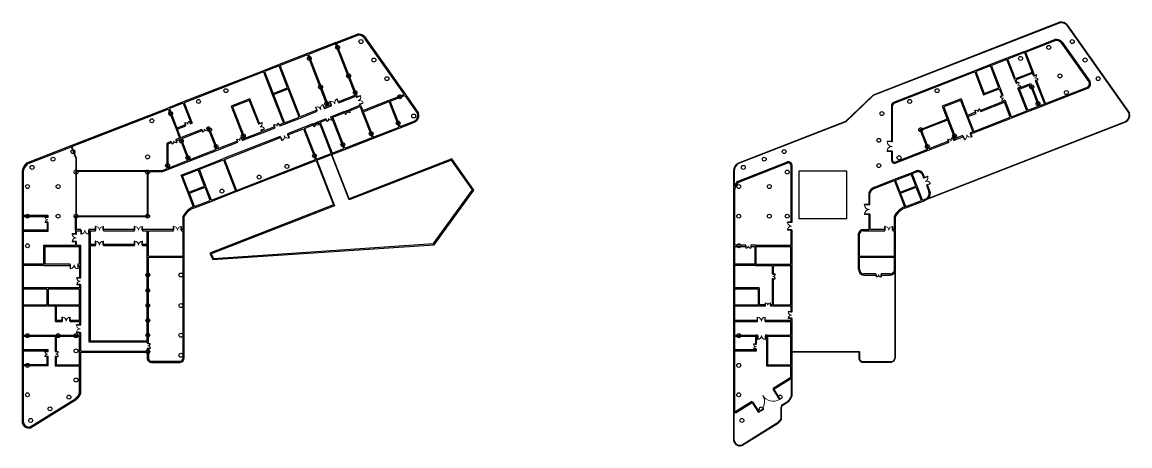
# Model space of a CAD drawing. Header units: millimetres. Extents: x 174364 to 174464, y 28402 to 28418.
# Drawn here: x 174422.54 to 174464.06, y 28401.89 to 28417.76 of the extents above; entities that cross this region are included whole.
import ezdxf

# ---------------------------------------------------------------- set-up
doc = ezdxf.new("R2010")
doc.units = ezdxf.units.MM
doc.header["$LTSCALE"] = 1000
doc.header["$MEASUREMENT"] = 0
for name, color, linetype in [('A-ZHUWANG', 3, 'Continuous'), ('WALL', 9, 'Continuous'), ('WINDOW', 4, 'Continuous')]:
    doc.layers.add(name, color=color, linetype=linetype)

# ---------------------------------------------------------------- blocks, each defined once
blk = doc.blocks.new('$DorLib2D$00000002')
for p, q in [((-0.5, 0), (-0.5, 0.4875)), ((-0.475, 0.4875), (-0.5, 0.4875)), ((-0.475, 0), (-0.475, 0.4875)), ((0.475, 0), (0.475, 0.4875)), ((0.475, 0.4875), (0.5, 0.4875)), ((0.5, 0), (0.5, 0.4875)), ((-0.5, 0), (-0.475, 0)), ((0.5, 0), (0.475, 0))]:
    blk.add_line(p, q)
at = {"lineweight": 13}
for centre, start, end in [((-0.4875, 0), 0, 88.53072), ((0.4875, 0), 91.46928, 180)]:
    blk.add_arc(centre, 0.4875, start, end, dxfattribs=at)

msp = doc.modelspace()

# ---------------------------------------------------------------- linework, layer by layer
for p, q in [((174451.657, 28412.174), (174451.657, 28410.387)), ((174453.459, 28412.174), (174451.657, 28412.174)), ((174453.459, 28410.387), (174453.459, 28412.174)), ((174453.459, 28410.387), (174451.657, 28410.387))]:
    msp.add_line(p, q)
at = {"layer": 'A-ZHUWANG'}
for centre in [(174434.365, 28416.814), (174435.242, 28417.032), (174461.024, 28416.814), (174461.901, 28417.032), (174433.308, 28416.399), (174435.726, 28416.34), (174459.967, 28416.399), (174462.385, 28416.34), (174434.782, 28415.745), (174436.215, 28415.643), (174461.441, 28415.745), (174462.874, 28415.643), (174430.179, 28415.192), (174433.727, 28415.33), (174435.024, 28415.123), (174456.837, 28415.192), (174460.386, 28415.33), (174461.683, 28415.123), (174429.152, 28414.79), (174433.96, 28414.705), (174436.698, 28414.966), (174455.811, 28414.79), (174460.619, 28414.705), (174428.109, 28414.337), (174437.218, 28414.245), (174454.767, 28414.337), (174427.404, 28414.067), (174436.636, 28413.98), (174429.566, 28413.73), (174430.831, 28413.498), (174435.624, 28413.582), (174454.653, 28413.333), (174456.225, 28413.73), (174457.49, 28413.498), (174424.446, 28412.912), (174428.508, 28413.31), (174429.814, 28413.1), (174434.563, 28413.174), (174451.105, 28412.912), (174456.473, 28413.1), (174423.698, 28412.627), (174427.245, 28412.713), (174428.754, 28412.68), (174433.5, 28412.755), (174450.357, 28412.627), (174455.413, 28412.68), (174422.916, 28412.32), (174424.562, 28412.143), (174427.245, 28412.143), (174427.994, 28412.387), (174432.467, 28412.356), (174449.574, 28412.32), (174451.22, 28412.143), (174454.653, 28412.387), (174431.426, 28411.957), (174422.743, 28411.601), (174423.891, 28411.601), (174430.031, 28411.43), (174449.402, 28411.601), (174450.55, 28411.601), (174422.743, 28410.492), (174423.891, 28410.492), (174424.562, 28410.492), (174427.245, 28410.492), (174449.402, 28410.492), (174450.55, 28410.492), (174451.22, 28410.492), (174422.743, 28409.383), (174449.402, 28409.383), (174427.254, 28408.288), (174428.493, 28408.288), (174427.254, 28407.709), (174427.254, 28407.144), (174428.493, 28407.144), (174427.254, 28406.587), (174422.743, 28406.018), (174423.891, 28406.018), (174424.562, 28406.018), (174427.254, 28406.033), (174428.493, 28406.033), (174449.402, 28406.018), (174424.562, 28405.448), (174427.254, 28405.415), (174428.493, 28405.281), (174422.743, 28404.903), (174449.402, 28404.903), (174424.562, 28404.355), (174422.743, 28403.802), (174449.402, 28403.802), (174424.295, 28403.715), (174450.954, 28403.715), (174423.585, 28403.275), (174450.244, 28403.275), (174422.863, 28402.841), (174449.522, 28402.841)]:
    msp.add_circle(centre, 0.0736, dxfattribs=at)
at = {"layer": 'WALL'}
for p, q in [((174461.442, 28417.755), (174454.435, 28415.026)), ((174461.448, 28417.735), (174454.446, 28415.008)), ((174461.684, 28417.654), (174464.031, 28414.342)), ((174461.7, 28417.667), (174464.05, 28414.351)), ((174434.296, 28416.992), (174435.107, 28417.308)), ((174434.331, 28416.96), (174435.119, 28417.267)), ((174435.336, 28417.193), (174436.856, 28415.05)), ((174435.369, 28417.219), (174436.906, 28415.053)), ((174434.296, 28416.992), (174433.237, 28416.58)), ((174434.292, 28416.945), (174433.272, 28416.548)), ((174435.039, 28415.025), (174434.292, 28416.945)), ((174435.086, 28415.02), (174434.331, 28416.96)), ((174460.115, 28416.665), (174461.255, 28417.109)), ((174460.149, 28416.633), (174461.267, 28417.068)), ((174461.492, 28416.985), (174462.527, 28415.526)), ((174461.525, 28417.011), (174462.562, 28415.549)), ((174433.237, 28416.58), (174432.18, 28416.168)), ((174433.233, 28416.533), (174432.215, 28416.137)), ((174433.233, 28416.533), (174433.98, 28414.613)), ((174433.272, 28416.548), (174434.02, 28414.628)), ((174459.457, 28416.409), (174458.839, 28416.168)), ((174459.453, 28416.362), (174458.874, 28416.137)), ((174459.75, 28415.599), (174459.453, 28416.362)), ((174460.115, 28416.665), (174459.457, 28416.409)), ((174460.11, 28416.618), (174459.492, 28416.377)), ((174459.781, 28415.634), (174459.492, 28416.377)), ((174460.11, 28416.618), (174460.398, 28415.879)), ((174460.149, 28416.633), (174460.452, 28415.855)), ((174431.592, 28415.939), (174428.583, 28414.769)), ((174431.588, 28415.893), (174428.618, 28414.737)), ((174431.588, 28415.893), (174431.914, 28415.054)), ((174432.18, 28416.168), (174431.592, 28415.939)), ((174432.175, 28416.121), (174431.627, 28415.908)), ((174431.627, 28415.908), (174431.946, 28415.089)), ((174432.494, 28415.302), (174432.175, 28416.121)), ((174432.541, 28415.298), (174432.215, 28416.137)), ((174458.251, 28415.939), (174455.205, 28414.755)), ((174458.246, 28415.893), (174455.221, 28414.717)), ((174458.246, 28415.893), (174458.58, 28415.034)), ((174458.839, 28416.168), (174458.251, 28415.939)), ((174458.834, 28416.121), (174458.286, 28415.908)), ((174458.286, 28415.908), (174458.604, 28415.089)), ((174459.153, 28415.302), (174458.834, 28416.121)), ((174459.2, 28415.298), (174458.874, 28416.137)), ((174459.75, 28415.599), (174459.798, 28415.475)), ((174460.398, 28415.879), (174459.781, 28415.634)), ((174460.452, 28415.855), (174459.797, 28415.595)), ((174459.837, 28415.49), (174459.797, 28415.595)), ((174459.798, 28415.475), (174459.837, 28415.49)), ((174460.452, 28415.855), (174460.413, 28415.84)), ((174460.413, 28415.84), (174460.45, 28415.746)), ((174460.45, 28415.746), (174460.489, 28415.761)), ((174460.489, 28415.761), (174460.452, 28415.855)), ((174460.557, 28415.585), (174460.518, 28415.57)), ((174460.518, 28415.57), (174460.858, 28414.698)), ((174460.897, 28414.713), (174460.557, 28415.585)), ((174431.946, 28415.089), (174432.494, 28415.302)), ((174431.961, 28415.049), (174432.51, 28415.263)), ((174432.923, 28414.201), (174432.51, 28415.263)), ((174432.962, 28414.216), (174432.541, 28415.298)), ((174458.58, 28415.034), (174459.168, 28415.263)), ((174458.604, 28415.089), (174459.153, 28415.302)), ((174459.168, 28415.263), (174459.273, 28414.994)), ((174459.312, 28415.01), (174459.2, 28415.298)), ((174459.906, 28415.314), (174459.867, 28415.299)), ((174459.867, 28415.299), (174459.882, 28415.259)), ((174460.2, 28414.442), (174459.882, 28415.259)), ((174459.914, 28415.294), (174459.906, 28415.314)), ((174459.914, 28415.294), (174460.353, 28415.465)), ((174459.929, 28415.255), (174460.329, 28415.411)), ((174460.239, 28414.457), (174459.929, 28415.255)), ((174460.329, 28415.411), (174460.639, 28414.613)), ((174460.353, 28415.465), (174460.678, 28414.628)), ((174460.893, 28414.666), (174462.493, 28415.289)), ((174460.897, 28414.713), (174462.475, 28415.327)), ((174428.583, 28414.769), (174428.025, 28414.551)), ((174428.579, 28414.722), (174428.06, 28414.52)), ((174428.579, 28414.722), (174428.862, 28413.996)), ((174428.618, 28414.737), (174428.916, 28413.972)), ((174431.077, 28414.885), (174430.372, 28414.611)), ((174431.053, 28414.831), (174430.426, 28414.587)), ((174431.053, 28414.831), (174431.398, 28413.946)), ((174431.437, 28413.961), (174431.077, 28414.885)), ((174431.914, 28415.054), (174432.335, 28413.972)), ((174431.961, 28415.049), (174432.374, 28413.987)), ((174434.123, 28414.668), (174434.02, 28414.628)), ((174434.138, 28414.629), (174434.123, 28414.668)), ((174435.039, 28415.025), (174434.397, 28414.775)), ((174434.397, 28414.775), (174434.413, 28414.736)), ((174434.413, 28414.736), (174435.055, 28414.985)), ((174435.055, 28414.985), (174435.069, 28414.948)), ((174435.069, 28414.948), (174435.108, 28414.963)), ((174435.108, 28414.963), (174435.086, 28415.02)), ((174435.215, 28414.689), (174435.176, 28414.674)), ((174435.176, 28414.674), (174435.192, 28414.633)), ((174435.239, 28414.628), (174435.215, 28414.689)), ((174435.31, 28414.446), (174436.302, 28414.834)), ((174435.325, 28414.406), (174436.298, 28414.787)), ((174436.672, 28413.832), (174436.298, 28414.787)), ((174436.302, 28414.834), (174436.856, 28415.05)), ((174436.337, 28414.802), (174436.881, 28415.015)), ((174436.711, 28413.847), (174436.337, 28414.802)), ((174436.881, 28415.015), (174437.362, 28414.337)), ((174436.906, 28415.053), (174437.401, 28414.356)), ((174453.4, 28414.043), (174454.435, 28415.026)), ((174453.411, 28414.024), (174454.446, 28415.008)), ((174455.127, 28414.659), (174455.127, 28413.295)), ((174455.169, 28413.295), (174455.169, 28414.654)), ((174457.736, 28414.885), (174457.03, 28414.611)), ((174457.712, 28414.831), (174457.085, 28414.587)), ((174457.712, 28414.831), (174457.946, 28414.23)), ((174457.736, 28414.885), (174457.977, 28414.265)), ((174459.349, 28414.798), (174458.459, 28414.452)), ((174458.474, 28414.413), (174459.364, 28414.759)), ((174459.273, 28414.994), (174459.312, 28415.01)), ((174459.381, 28414.833), (174459.342, 28414.818)), ((174459.342, 28414.818), (174459.349, 28414.798)), ((174459.582, 28414.201), (174459.364, 28414.759)), ((174459.396, 28414.794), (174459.381, 28414.833)), ((174459.621, 28414.216), (174459.396, 28414.794)), ((174460.674, 28414.581), (174460.893, 28414.666)), ((174460.678, 28414.628), (174460.858, 28414.698)), ((174424.383, 28413.136), (174428.025, 28414.551)), ((174424.408, 28413.101), (174428.021, 28414.505)), ((174428.021, 28414.505), (174428.311, 28413.759)), ((174428.06, 28414.52), (174428.343, 28413.794)), ((174430.372, 28414.611), (174430.846, 28413.392)), ((174430.426, 28414.587), (174430.885, 28413.408)), ((174432.958, 28414.169), (174433.604, 28414.421)), ((174433.589, 28414.46), (174432.962, 28414.216)), ((174433.604, 28414.421), (174433.589, 28414.46)), ((174433.98, 28414.613), (174433.863, 28414.567)), ((174433.863, 28414.567), (174433.878, 28414.528)), ((174433.878, 28414.528), (174434.015, 28414.581)), ((174434.015, 28414.581), (174434.138, 28414.629)), ((174434.619, 28414.41), (174434.153, 28414.228)), ((174434.187, 28414.197), (174434.634, 28414.371)), ((174434.619, 28414.41), (174434.796, 28414.479)), ((174434.619, 28414.41), (174434.796, 28414.479)), ((174434.619, 28414.41), (174434.796, 28414.479)), ((174434.634, 28414.371), (174434.619, 28414.41)), ((174434.634, 28414.371), (174434.619, 28414.41)), ((174434.634, 28414.371), (174434.619, 28414.41)), ((174434.634, 28414.371), (174434.619, 28414.41)), ((174434.811, 28414.439), (174434.634, 28414.371)), ((174434.811, 28414.439), (174434.634, 28414.371)), ((174434.811, 28414.439), (174434.634, 28414.371)), ((174435.192, 28414.633), (174434.796, 28414.479)), ((174434.796, 28414.479), (174434.811, 28414.439)), ((174434.796, 28414.479), (174434.811, 28414.439)), ((174434.796, 28414.479), (174434.811, 28414.439)), ((174434.796, 28414.479), (174434.811, 28414.439)), ((174434.811, 28414.439), (174435.207, 28414.594)), ((174435.207, 28414.594), (174435.278, 28414.411)), ((174435.239, 28414.628), (174435.31, 28414.446)), ((174435.278, 28414.411), (174435.657, 28413.437)), ((174435.325, 28414.406), (174435.696, 28413.453)), ((174457.03, 28414.611), (174457.218, 28414.128)), ((174457.085, 28414.587), (174457.265, 28414.124)), ((174457.946, 28414.23), (174458.171, 28413.652)), ((174458.282, 28414.383), (174457.977, 28414.265)), ((174457.993, 28414.225), (174458.297, 28414.344)), ((174458.297, 28414.344), (174458.282, 28414.383)), ((174458.459, 28414.452), (174458.474, 28414.413)), ((174459.617, 28414.169), (174460.235, 28414.41)), ((174459.621, 28414.216), (174460.2, 28414.442)), ((174460.235, 28414.41), (174460.674, 28414.581)), ((174460.239, 28414.457), (174460.639, 28414.613)), ((174428.666, 28413.919), (174428.343, 28413.794)), ((174428.358, 28413.755), (174428.681, 28413.88)), ((174428.681, 28413.88), (174428.666, 28413.919)), ((174428.862, 28413.996), (174428.842, 28413.988)), ((174428.842, 28413.988), (174428.857, 28413.949)), ((174428.857, 28413.949), (174428.916, 28413.972)), ((174429.542, 28413.843), (174429.449, 28413.807)), ((174429.866, 28413.011), (174429.542, 28413.843)), ((174431.398, 28413.946), (174431.437, 28413.961)), ((174432.006, 28413.844), (174431.551, 28413.667)), ((174432.022, 28413.805), (174432.006, 28413.844)), ((174432.335, 28413.972), (174432.183, 28413.913)), ((174432.183, 28413.913), (174432.198, 28413.874)), ((174432.198, 28413.874), (174432.37, 28413.941)), ((174432.37, 28413.941), (174432.958, 28414.169)), ((174432.374, 28413.987), (174432.923, 28414.201)), ((174433.437, 28413.95), (174433.088, 28413.814)), ((174433.123, 28413.782), (174433.453, 28413.911)), ((174433.437, 28413.95), (174433.614, 28414.019)), ((174433.453, 28413.911), (174433.437, 28413.95)), ((174433.453, 28413.911), (174433.437, 28413.95)), ((174433.629, 28413.979), (174433.453, 28413.911)), ((174433.676, 28414.043), (174433.614, 28414.019)), ((174433.614, 28414.019), (174433.629, 28413.979)), ((174433.614, 28414.019), (174433.629, 28413.979)), ((174433.629, 28413.979), (174433.671, 28413.996)), ((174433.671, 28413.996), (174434.121, 28412.84)), ((174433.927, 28414.141), (174433.676, 28414.043)), ((174433.71, 28414.011), (174433.943, 28414.101)), ((174433.71, 28414.011), (174434.16, 28412.855)), ((174433.943, 28414.101), (174433.927, 28414.141)), ((174434.153, 28414.228), (174434.104, 28414.209)), ((174434.104, 28414.209), (174434.119, 28414.17)), ((174434.119, 28414.17), (174434.148, 28414.181)), ((174434.598, 28413.025), (174434.148, 28414.181)), ((174434.637, 28413.04), (174434.187, 28414.197)), ((174435.696, 28413.453), (174436.672, 28413.832)), ((174436.707, 28413.801), (174437.255, 28414.014)), ((174436.711, 28413.847), (174437.237, 28414.052)), ((174453.4, 28414.043), (174449.389, 28412.483)), ((174453.411, 28414.024), (174449.397, 28412.464)), ((174457.218, 28414.128), (174456.199, 28413.732)), ((174457.233, 28414.089), (174456.253, 28413.708)), ((174456.429, 28411.112), (174463.909, 28414.024)), ((174456.525, 28411.172), (174463.901, 28414.043)), ((174457.233, 28414.089), (174457.505, 28413.392)), ((174457.265, 28414.124), (174457.544, 28413.408)), ((174457.993, 28414.225), (174458.21, 28413.667)), ((174458.206, 28413.62), (174459.617, 28414.169)), ((174458.21, 28413.667), (174459.582, 28414.201)), ((174428.445, 28413.416), (174428.297, 28413.359)), ((174428.311, 28413.759), (174428.445, 28413.416)), ((174428.358, 28413.755), (174428.484, 28413.431)), ((174429.273, 28413.739), (174428.484, 28413.431)), ((174428.499, 28413.392), (174429.288, 28413.699)), ((174429.288, 28413.699), (174429.273, 28413.739)), ((174429.449, 28413.807), (174429.465, 28413.768)), ((174429.465, 28413.768), (174429.518, 28413.789)), ((174429.827, 28412.996), (174429.518, 28413.789)), ((174432.217, 28413.475), (174430.089, 28412.647)), ((174430.124, 28412.615), (174432.232, 28413.436)), ((174430.88, 28413.361), (174431.547, 28413.62)), ((174430.885, 28413.408), (174431.512, 28413.652)), ((174431.528, 28413.726), (174431.489, 28413.711)), ((174431.489, 28413.711), (174431.512, 28413.652)), ((174431.551, 28413.667), (174431.528, 28413.726)), ((174431.547, 28413.62), (174432.022, 28413.805)), ((174432.232, 28413.436), (174432.217, 28413.475)), ((174433.088, 28413.814), (174432.491, 28413.582)), ((174432.491, 28413.582), (174432.506, 28413.542)), ((174432.506, 28413.542), (174433.083, 28413.767)), ((174433.083, 28413.767), (174433.533, 28412.611)), ((174433.123, 28413.782), (174433.573, 28412.626)), ((174434.633, 28412.994), (174435.692, 28413.406)), ((174434.637, 28413.04), (174435.657, 28413.437)), ((174435.692, 28413.406), (174436.707, 28413.801)), ((174456.485, 28412.996), (174456.199, 28413.732)), ((174456.525, 28413.011), (174456.253, 28413.708)), ((174457.539, 28413.361), (174457.817, 28413.469)), ((174457.801, 28413.508), (174457.544, 28413.408)), ((174457.817, 28413.469), (174457.801, 28413.508)), ((174458.171, 28413.652), (174458.076, 28413.615)), ((174458.076, 28413.615), (174458.091, 28413.576)), ((174458.091, 28413.576), (174458.206, 28413.62)), ((174422.723, 28412.492), (174424.383, 28413.136)), ((174422.745, 28412.455), (174424.388, 28413.093)), ((174424.551, 28412.674), (174424.388, 28413.093)), ((174424.57, 28412.684), (174424.408, 28413.101)), ((174428.12, 28413.29), (174427.972, 28413.232)), ((174427.972, 28412.274), (174427.972, 28413.232)), ((174428.014, 28413.203), (174428.136, 28413.251)), ((174428.014, 28412.291), (174428.014, 28413.203)), ((174428.136, 28413.251), (174428.12, 28413.29)), ((174428.297, 28413.359), (174428.312, 28413.319)), ((174428.312, 28413.319), (174428.46, 28413.377)), ((174428.46, 28413.377), (174428.768, 28412.584)), ((174428.499, 28413.392), (174428.808, 28412.599)), ((174428.808, 28412.599), (174429.827, 28412.996)), ((174429.861, 28412.964), (174430.626, 28413.262)), ((174430.61, 28413.301), (174429.866, 28413.011)), ((174430.626, 28413.262), (174430.61, 28413.301)), ((174430.846, 28413.392), (174430.787, 28413.37)), ((174430.787, 28413.37), (174430.802, 28413.33)), ((174430.802, 28413.33), (174430.88, 28413.361)), ((174434.156, 28412.808), (174434.633, 28412.994)), ((174434.16, 28412.855), (174434.598, 28413.025)), ((174455.127, 28413.295), (174455.169, 28413.295)), ((174455.256, 28412.517), (174456.485, 28412.996)), ((174456.52, 28412.964), (174457.285, 28413.262)), ((174457.269, 28413.301), (174456.525, 28413.011)), ((174457.285, 28413.262), (174457.269, 28413.301)), ((174457.505, 28413.392), (174457.446, 28413.37)), ((174457.446, 28413.37), (174457.461, 28413.33)), ((174457.461, 28413.33), (174457.539, 28413.361)), ((174424.551, 28412.674), (174424.55, 28412.677)), ((174424.551, 28412.674), (174424.551, 28412.676)), ((174424.551, 28412.674), (174424.551, 28412.174)), ((174424.571, 28412.68), (174424.57, 28412.684)), ((174424.572, 28412.681), (174424.572, 28412.676)), ((174424.572, 28412.676), (174424.572, 28412.185)), ((174428.014, 28412.291), (174428.768, 28412.584)), ((174428.803, 28412.552), (174429.861, 28412.964)), ((174429.149, 28412.281), (174430.089, 28412.647)), ((174429.184, 28412.249), (174430.085, 28412.6)), ((174430.085, 28412.6), (174430.535, 28411.444)), ((174430.124, 28412.615), (174430.574, 28411.459)), ((174430.57, 28411.412), (174433.568, 28412.579)), ((174430.574, 28411.459), (174433.533, 28412.611)), ((174433.568, 28412.579), (174434.215, 28410.916)), ((174433.573, 28412.626), (174434.121, 28412.84)), ((174433.588, 28412.587), (174434.137, 28412.8)), ((174433.588, 28412.587), (174434.25, 28410.885)), ((174434.799, 28411.098), (174434.137, 28412.8)), ((174434.803, 28411.145), (174434.156, 28412.808)), ((174438.634, 28412.591), (174434.799, 28411.098)), ((174438.65, 28412.642), (174434.803, 28411.145)), ((174439.427, 28411.473), (174438.634, 28412.591)), ((174439.479, 28411.472), (174438.65, 28412.642)), ((174455.169, 28412.917), (174455.127, 28412.917)), ((174455.127, 28412.917), (174455.127, 28412.577)), ((174455.169, 28412.579), (174455.169, 28412.917)), ((174455.268, 28412.477), (174456.52, 28412.964)), ((174422.543, 28412.176), (174422.543, 28410.492)), ((174422.585, 28412.172), (174422.585, 28410.513)), ((174424.551, 28412.174), (174424.551, 28410.492)), ((174427.253, 28412.185), (174424.572, 28412.185)), ((174424.572, 28412.164), (174424.572, 28410.502)), ((174427.243, 28412.164), (174424.572, 28412.164)), ((174427.243, 28410.502), (174427.243, 28412.164)), ((174427.769, 28412.195), (174427.253, 28412.195)), ((174427.253, 28412.195), (174427.253, 28412.185)), ((174427.264, 28410.481), (174427.264, 28412.153)), ((174427.777, 28412.153), (174427.264, 28412.153)), ((174427.769, 28412.195), (174427.972, 28412.274)), ((174427.777, 28412.153), (174428.001, 28412.24)), ((174428.001, 28412.24), (174428.803, 28412.552)), ((174428.503, 28412.029), (174429.149, 28412.281)), ((174428.557, 28412.005), (174429.145, 28412.234)), ((174429.383, 28411.621), (174429.145, 28412.234)), ((174429.43, 28411.617), (174429.184, 28412.249)), ((174449.212, 28412.174), (174449.212, 28411.49)), ((174449.233, 28412.174), (174449.233, 28411.598)), ((174449.384, 28411.807), (174451.23, 28412.524)), ((174449.406, 28411.771), (174451.243, 28412.484)), ((174451.357, 28412.402), (174451.357, 28410.268)), ((174451.399, 28410.268), (174451.399, 28412.403)), ((174455.872, 28412.118), (174456.054, 28412.189)), ((174428.764, 28411.358), (174428.503, 28412.029)), ((174428.796, 28411.393), (174428.557, 28412.005)), ((174454.492, 28411.581), (174455.245, 28411.874)), ((174454.508, 28411.542), (174455.24, 28411.827)), ((174455.423, 28411.358), (174455.24, 28411.827)), ((174455.245, 28411.874), (174455.872, 28412.118)), ((174455.279, 28411.842), (174455.867, 28412.071)), ((174455.454, 28411.393), (174455.279, 28411.842)), ((174456.042, 28411.621), (174455.867, 28412.071)), ((174455.906, 28412.086), (174456.067, 28412.149)), ((174456.089, 28411.617), (174455.906, 28412.086)), ((174456.278, 28412.06), (174456.33, 28411.926)), ((174456.369, 28411.942), (174456.316, 28412.077)), ((174456.33, 28411.926), (174456.369, 28411.942)), ((174428.967, 28410.835), (174428.764, 28411.358)), ((174428.796, 28411.393), (174429.383, 28411.621)), ((174428.811, 28411.353), (174429.399, 28411.582)), ((174429.007, 28410.849), (174428.811, 28411.353)), ((174429.595, 28411.078), (174429.399, 28411.582)), ((174429.634, 28411.093), (174429.43, 28411.617)), ((174429.63, 28411.046), (174430.57, 28411.412)), ((174429.634, 28411.093), (174430.535, 28411.444)), ((174437.964, 28409.463), (174439.427, 28411.473)), ((174437.986, 28409.422), (174439.479, 28411.472)), ((174449.212, 28411.49), (174449.202, 28411.49)), ((174449.202, 28411.49), (174449.202, 28409.383)), ((174449.244, 28411.475), (174449.244, 28409.404)), ((174454.278, 28411.374), (174454.279, 28410.931)), ((174454.321, 28410.931), (174454.32, 28411.365)), ((174455.626, 28410.835), (174455.423, 28411.358)), ((174455.454, 28411.393), (174456.042, 28411.621)), ((174455.47, 28411.353), (174456.058, 28411.582)), ((174455.666, 28410.849), (174455.47, 28411.353)), ((174456.254, 28411.078), (174456.058, 28411.582)), ((174456.293, 28411.093), (174456.089, 28411.617)), ((174456.476, 28411.667), (174456.437, 28411.652)), ((174456.437, 28411.652), (174456.53, 28411.413)), ((174456.569, 28411.428), (174456.476, 28411.667)), ((174429.002, 28410.802), (174429.63, 28411.046)), ((174429.007, 28410.849), (174429.595, 28411.078)), ((174434.215, 28410.916), (174429.576, 28409.111)), ((174454.279, 28410.931), (174454.321, 28410.931)), ((174455.661, 28410.802), (174456.289, 28411.046)), ((174455.666, 28410.849), (174456.254, 28411.078)), ((174456.289, 28411.046), (174456.433, 28411.102)), ((174456.293, 28411.093), (174456.417, 28411.141)), ((174456.433, 28411.102), (174456.429, 28411.112)), ((174423.521, 28410.513), (174422.585, 28410.513)), ((174423.521, 28410.45), (174423.521, 28410.513)), ((174424.572, 28410.502), (174427.243, 28410.502)), ((174428.578, 28409.988), (174428.578, 28410.497)), ((174434.25, 28410.885), (174429.633, 28409.087)), ((174454.323, 28410.553), (174454.28, 28410.553)), ((174454.28, 28410.553), (174454.282, 28409.988)), ((174454.324, 28409.988), (174454.323, 28410.553)), ((174455.237, 28409.988), (174455.237, 28410.497)), ((174422.543, 28410.492), (174422.543, 28409.954)), ((174422.585, 28410.471), (174422.585, 28409.975)), ((174423.479, 28410.471), (174422.585, 28410.471)), ((174423.479, 28410.471), (174423.479, 28410.45)), ((174423.479, 28410.45), (174423.521, 28410.45)), ((174423.521, 28410.261), (174423.479, 28410.261)), ((174423.479, 28410.261), (174423.479, 28409.975)), ((174423.521, 28409.933), (174423.521, 28410.261)), ((174424.541, 28409.967), (174424.541, 28410.492)), ((174424.541, 28410.492), (174424.551, 28410.492)), ((174424.583, 28410.481), (174427.264, 28410.481)), ((174424.583, 28409.988), (174424.583, 28410.481)), ((174428.62, 28409.967), (174428.62, 28410.487)), ((174451.357, 28410.268), (174451.399, 28410.268)), ((174455.279, 28409.967), (174455.279, 28410.487)), ((174422.543, 28409.954), (174422.543, 28408.668)), ((174422.585, 28409.975), (174423.479, 28409.975)), ((174422.585, 28409.933), (174422.585, 28408.689)), ((174422.585, 28409.933), (174423.521, 28409.933)), ((174424.541, 28409.967), (174424.541, 28409.83)), ((174424.541, 28409.83), (174424.583, 28409.83)), ((174424.746, 28409.988), (174424.583, 28409.988)), ((174424.583, 28409.946), (174424.746, 28409.946)), ((174424.583, 28409.83), (174424.583, 28409.946)), ((174424.746, 28409.946), (174424.746, 28409.988)), ((174425.066, 28409.988), (174425.04, 28409.988)), ((174425.04, 28409.988), (174425.04, 28409.946)), ((174425.04, 28409.946), (174425.045, 28409.946)), ((174425.045, 28409.946), (174425.045, 28409.41)), ((174425.294, 28409.988), (174425.066, 28409.988)), ((174425.087, 28409.946), (174425.087, 28409.431)), ((174425.087, 28409.946), (174425.294, 28409.946)), ((174425.294, 28409.946), (174425.294, 28409.988)), ((174426.757, 28409.988), (174425.589, 28409.988)), ((174425.589, 28409.988), (174425.589, 28409.946)), ((174425.589, 28409.946), (174426.757, 28409.946)), ((174426.757, 28409.946), (174426.757, 28409.988)), ((174427.253, 28409.988), (174427.052, 28409.988)), ((174427.052, 28409.988), (174427.052, 28409.946)), ((174427.052, 28409.946), (174427.232, 28409.946)), ((174427.232, 28408.979), (174427.232, 28409.946)), ((174428.221, 28409.988), (174427.253, 28409.988)), ((174427.274, 28409.946), (174428.221, 28409.946)), ((174427.274, 28409), (174427.274, 28409.946)), ((174428.221, 28409.946), (174428.221, 28409.988)), ((174428.578, 28409.988), (174428.515, 28409.988)), ((174428.515, 28409.988), (174428.515, 28409.946)), ((174428.515, 28409.946), (174428.578, 28409.946)), ((174428.578, 28409), (174428.578, 28409.946)), ((174428.62, 28408.979), (174428.62, 28409.967)), ((174451.399, 28409.974), (174451.357, 28409.974)), ((174451.357, 28409.974), (174451.357, 28409.404)), ((174451.399, 28409.383), (174451.399, 28409.974)), ((174453.891, 28408.979), (174453.891, 28409.847)), ((174453.933, 28409), (174453.933, 28409.843)), ((174454.065, 28409.988), (174454.282, 28409.988)), ((174454.065, 28409.946), (174454.304, 28409.946)), ((174454.304, 28409.946), (174454.879, 28409.946)), ((174454.879, 28409.988), (174454.324, 28409.988)), ((174454.879, 28409.946), (174454.879, 28409.988)), ((174455.237, 28409.988), (174455.174, 28409.988)), ((174455.174, 28409.988), (174455.174, 28409.946)), ((174455.174, 28409.946), (174455.237, 28409.946)), ((174455.237, 28409), (174455.237, 28409.946)), ((174455.279, 28408.979), (174455.279, 28409.967)), ((174423.346, 28409.404), (174423.346, 28408.689)), ((174423.346, 28409.404), (174424.541, 28409.404)), ((174423.388, 28409.362), (174423.388, 28408.689)), ((174423.388, 28409.362), (174424.562, 28409.362)), ((174424.583, 28409.535), (174424.541, 28409.535)), ((174424.541, 28409.535), (174424.541, 28409.404)), ((174424.562, 28409.362), (174424.698, 28409.362)), ((174424.583, 28409.404), (174424.583, 28409.535)), ((174424.583, 28409.404), (174424.74, 28409.404)), ((174424.698, 28408.689), (174424.698, 28409.362)), ((174424.74, 28408.668), (174424.74, 28409.404)), ((174425.045, 28409.41), (174425.045, 28405.783)), ((174425.294, 28409.431), (174425.087, 28409.431)), ((174425.087, 28409.389), (174425.294, 28409.389)), ((174425.087, 28409.389), (174425.087, 28405.825)), ((174425.294, 28409.389), (174425.294, 28409.431)), ((174426.757, 28409.431), (174425.589, 28409.431)), ((174425.589, 28409.431), (174425.589, 28409.389)), ((174425.589, 28409.389), (174426.757, 28409.389)), ((174426.757, 28409.389), (174426.757, 28409.431)), ((174427.274, 28409.431), (174427.052, 28409.431)), ((174427.052, 28409.431), (174427.052, 28409.389)), ((174427.052, 28409.389), (174427.274, 28409.389)), ((174427.274, 28409.389), (174427.274, 28409.431)), ((174429.687, 28408.864), (174437.986, 28409.422)), ((174429.714, 28408.908), (174437.964, 28409.463)), ((174449.202, 28409.383), (174449.202, 28408.668)), ((174449.666, 28409.404), (174449.244, 28409.404)), ((174449.244, 28409.362), (174449.666, 28409.362)), ((174449.244, 28409.362), (174449.244, 28408.689)), ((174449.666, 28409.362), (174449.666, 28409.404)), ((174450.026, 28409.404), (174449.855, 28409.404)), ((174449.855, 28409.404), (174449.855, 28409.362)), ((174449.855, 28409.362), (174450.005, 28409.362)), ((174450.005, 28409.362), (174450.005, 28408.689)), ((174450.026, 28409.404), (174451.357, 28409.404)), ((174450.047, 28409.362), (174450.047, 28408.689)), ((174450.047, 28409.362), (174451.357, 28409.362)), ((174451.357, 28408.689), (174451.357, 28409.362)), ((174451.399, 28408.668), (174451.399, 28409.383)), ((174427.232, 28405.825), (174427.232, 28408.979)), ((174427.274, 28409), (174428.578, 28409)), ((174427.274, 28408.958), (174428.578, 28408.958)), ((174427.274, 28405.804), (174427.274, 28408.958)), ((174428.578, 28405.179), (174428.578, 28408.958)), ((174428.62, 28405.178), (174428.62, 28408.979)), ((174429.576, 28409.111), (174429.687, 28408.864)), ((174429.633, 28409.087), (174429.714, 28408.908)), ((174453.891, 28408.51), (174453.891, 28408.979)), ((174453.933, 28409), (174455.237, 28409)), ((174453.933, 28408.958), (174455.237, 28408.958)), ((174453.933, 28408.509), (174453.933, 28408.958)), ((174455.237, 28408.506), (174455.237, 28408.958)), ((174455.279, 28408.508), (174455.279, 28408.979)), ((174422.543, 28408.668), (174422.543, 28407.785)), ((174423.346, 28408.689), (174422.585, 28408.689)), ((174422.585, 28408.647), (174422.585, 28407.806)), ((174423.367, 28408.647), (174422.585, 28408.647)), ((174423.367, 28408.647), (174424.341, 28408.647)), ((174424.341, 28408.689), (174423.388, 28408.689)), ((174424.341, 28408.647), (174424.341, 28408.689)), ((174424.698, 28408.689), (174424.635, 28408.689)), ((174424.635, 28408.689), (174424.635, 28408.647)), ((174424.635, 28408.647), (174424.698, 28408.647)), ((174424.698, 28408.647), (174424.698, 28408.178)), ((174424.74, 28408.178), (174424.74, 28408.668)), ((174449.202, 28408.668), (174449.202, 28407.785)), ((174450.005, 28408.689), (174449.244, 28408.689)), ((174449.244, 28408.647), (174449.244, 28407.806)), ((174450.026, 28408.647), (174449.244, 28408.647)), ((174450.026, 28408.647), (174450.658, 28408.647)), ((174450.047, 28408.689), (174450.679, 28408.689)), ((174450.658, 28408.647), (174450.658, 28408.33)), ((174450.679, 28408.689), (174451.357, 28408.689)), ((174450.7, 28408.647), (174451.357, 28408.647)), ((174450.7, 28408.33), (174450.7, 28408.647)), ((174451.357, 28407.174), (174451.357, 28408.647)), ((174451.399, 28407.153), (174451.399, 28408.668)), ((174455.247, 28408.507), (174455.247, 28405.177)), ((174455.268, 28408.507), (174455.247, 28408.507)), ((174455.268, 28408.507), (174455.268, 28405.177)), ((174424.698, 28408.178), (174424.74, 28408.178)), ((174450.658, 28408.33), (174450.7, 28408.33)), ((174450.7, 28408.14), (174450.658, 28408.14)), ((174450.658, 28408.14), (174450.658, 28407.174)), ((174450.7, 28407.174), (174450.7, 28408.14)), ((174454.074, 28408.288), (174454.547, 28408.288)), ((174454.547, 28408.33), (174454.077, 28408.33)), ((174454.547, 28408.288), (174454.547, 28408.33)), ((174455.056, 28408.33), (174454.736, 28408.33)), ((174454.736, 28408.33), (174454.736, 28408.288)), ((174454.736, 28408.288), (174455.054, 28408.288)), ((174422.543, 28407.785), (174422.543, 28407.153)), ((174423.491, 28407.806), (174422.585, 28407.806)), ((174422.585, 28407.764), (174422.585, 28407.174)), ((174423.47, 28407.764), (174422.585, 28407.764)), ((174423.47, 28407.764), (174423.47, 28407.174)), ((174424.698, 28407.806), (174423.491, 28407.806)), ((174424.698, 28407.764), (174423.512, 28407.764)), ((174423.512, 28407.764), (174423.512, 28407.174)), ((174424.74, 28407.926), (174424.698, 28407.926)), ((174424.698, 28407.926), (174424.698, 28407.806)), ((174424.698, 28407.174), (174424.698, 28407.764)), ((174424.74, 28407.785), (174424.74, 28407.926)), ((174424.74, 28407.153), (174424.74, 28407.785)), ((174449.202, 28407.785), (174449.202, 28407.153)), ((174450.171, 28407.806), (174449.244, 28407.806)), ((174449.244, 28407.764), (174449.244, 28407.174)), ((174450.129, 28407.764), (174449.244, 28407.764)), ((174450.129, 28407.764), (174450.129, 28407.174)), ((174450.171, 28407.806), (174450.171, 28407.174)), ((174422.585, 28407.174), (174423.47, 28407.174)), ((174423.512, 28407.174), (174423.809, 28407.174)), ((174423.809, 28407.174), (174424.698, 28407.174)), ((174449.244, 28407.174), (174450.129, 28407.174)), ((174450.403, 28407.174), (174450.171, 28407.174)), ((174450.403, 28407.132), (174450.403, 28407.174)), ((174450.658, 28407.174), (174450.592, 28407.174)), ((174450.592, 28407.174), (174450.592, 28407.132)), ((174450.7, 28407.174), (174451.357, 28407.174)), ((174422.543, 28407.153), (174422.543, 28406.018)), ((174422.585, 28407.132), (174422.585, 28406.039)), ((174422.585, 28407.132), (174423.491, 28407.132)), ((174423.491, 28407.132), (174423.788, 28407.132)), ((174423.788, 28406.544), (174423.788, 28407.132)), ((174423.83, 28407.132), (174424.698, 28407.132)), ((174423.83, 28406.586), (174423.83, 28407.132)), ((174424.698, 28406.586), (174424.698, 28407.132)), ((174424.74, 28406.565), (174424.74, 28407.153)), ((174449.202, 28407.153), (174449.202, 28406.565)), ((174449.244, 28407.132), (174449.244, 28406.586)), ((174449.244, 28407.132), (174450.15, 28407.132)), ((174450.15, 28407.132), (174450.403, 28407.132)), ((174450.592, 28407.132), (174450.679, 28407.132)), ((174450.679, 28407.132), (174451.357, 28407.132)), ((174451.357, 28407.132), (174451.357, 28406.914)), ((174451.357, 28406.914), (174451.399, 28406.914)), ((174451.399, 28406.914), (174451.399, 28407.153)), ((174423.788, 28406.544), (174424.044, 28406.544)), ((174424.044, 28406.586), (174423.83, 28406.586)), ((174424.044, 28406.544), (174424.044, 28406.586)), ((174424.698, 28406.586), (174424.339, 28406.586)), ((174424.339, 28406.586), (174424.339, 28406.544)), ((174424.339, 28406.544), (174424.698, 28406.544)), ((174424.698, 28406.544), (174424.698, 28406.417)), ((174424.698, 28406.417), (174424.74, 28406.417)), ((174424.74, 28406.417), (174424.74, 28406.565)), ((174449.202, 28406.565), (174449.202, 28406.018)), ((174450.104, 28406.586), (174449.244, 28406.586)), ((174449.244, 28406.544), (174450.104, 28406.544)), ((174449.244, 28406.544), (174449.244, 28406.039)), ((174450.104, 28406.544), (174450.104, 28406.586)), ((174451.357, 28406.586), (174450.398, 28406.586)), ((174450.398, 28406.586), (174450.398, 28406.544)), ((174450.398, 28406.544), (174451.357, 28406.544)), ((174451.399, 28406.661), (174451.357, 28406.661)), ((174451.357, 28406.661), (174451.357, 28406.586)), ((174451.357, 28406.039), (174451.357, 28406.544)), ((174451.399, 28406.565), (174451.399, 28406.661)), ((174451.399, 28406.018), (174451.399, 28406.565)), ((174422.543, 28406.018), (174422.543, 28405.472)), ((174422.585, 28406.039), (174423.803, 28406.039)), ((174422.585, 28405.997), (174422.585, 28405.493)), ((174422.585, 28405.997), (174423.782, 28405.997)), ((174423.782, 28405.997), (174423.782, 28405.423)), ((174423.803, 28406.039), (174424.698, 28406.039)), ((174423.824, 28405.997), (174424.698, 28405.997)), ((174423.824, 28405.423), (174423.824, 28405.997)), ((174424.74, 28406.123), (174424.698, 28406.123)), ((174424.698, 28406.123), (174424.698, 28406.039)), ((174424.698, 28405.416), (174424.698, 28405.997)), ((174424.74, 28406.018), (174424.74, 28406.123)), ((174424.74, 28405.437), (174424.74, 28406.018)), ((174449.202, 28406.018), (174449.202, 28405.472)), ((174449.244, 28406.039), (174450.051, 28406.039)), ((174449.244, 28405.997), (174449.244, 28405.493)), ((174449.244, 28405.997), (174450.03, 28405.997)), ((174450.03, 28405.997), (174450.03, 28405.703)), ((174450.108, 28406.039), (174450.051, 28406.039)), ((174450.072, 28405.703), (174450.072, 28405.997)), ((174450.072, 28405.997), (174450.108, 28405.997)), ((174450.108, 28405.997), (174450.108, 28406.039)), ((174450.462, 28406.039), (174450.402, 28406.039)), ((174450.402, 28406.039), (174450.402, 28405.997)), ((174450.402, 28405.997), (174450.441, 28405.997)), ((174450.441, 28405.997), (174450.441, 28404.881)), ((174450.462, 28406.039), (174451.357, 28406.039)), ((174450.483, 28405.997), (174451.357, 28405.997)), ((174450.483, 28405.997), (174450.483, 28404.924)), ((174451.357, 28405.416), (174451.357, 28405.997)), ((174451.399, 28405.426), (174451.399, 28406.018)), ((174425.045, 28405.783), (174427.232, 28405.783)), ((174425.087, 28405.825), (174427.232, 28405.825)), ((174427.232, 28405.783), (174427.232, 28405.729)), ((174427.232, 28405.729), (174427.274, 28405.729)), ((174427.274, 28405.539), (174427.232, 28405.539)), ((174427.232, 28405.539), (174427.232, 28405.437)), ((174427.274, 28405.729), (174427.274, 28405.804)), ((174427.274, 28405.416), (174427.274, 28405.539)), ((174450.03, 28405.703), (174450.072, 28405.703)), ((174450.072, 28405.514), (174450.03, 28405.514)), ((174450.03, 28405.514), (174450.03, 28405.493)), ((174450.072, 28405.451), (174450.072, 28405.514)), ((174422.543, 28405.472), (174422.543, 28404.902)), ((174422.585, 28405.493), (174423.512, 28405.493)), ((174422.585, 28405.451), (174422.585, 28404.923)), ((174422.585, 28405.451), (174423.47, 28405.451)), ((174423.47, 28405.451), (174423.47, 28405.42)), ((174423.47, 28405.42), (174423.512, 28405.42)), ((174423.512, 28405.23), (174423.47, 28405.23)), ((174423.47, 28405.23), (174423.47, 28404.923)), ((174423.512, 28405.42), (174423.512, 28405.493)), ((174423.512, 28404.881), (174423.512, 28405.23)), ((174423.782, 28405.423), (174423.824, 28405.423)), ((174423.824, 28405.234), (174423.782, 28405.234)), ((174423.782, 28405.234), (174423.782, 28404.881)), ((174423.824, 28404.924), (174423.824, 28405.234)), ((174424.698, 28404.923), (174424.698, 28405.416)), ((174424.74, 28405.437), (174427.232, 28405.437)), ((174424.74, 28405.395), (174427.232, 28405.395)), ((174424.74, 28404.902), (174424.74, 28405.395)), ((174427.232, 28405.395), (174427.232, 28405.178)), ((174427.274, 28405.416), (174427.274, 28405.177)), ((174449.202, 28405.472), (174449.202, 28403.222)), ((174449.244, 28405.493), (174450.03, 28405.493)), ((174449.244, 28405.451), (174449.244, 28403.223)), ((174449.244, 28405.451), (174450.072, 28405.451)), ((174451.357, 28404.923), (174451.357, 28405.416)), ((174451.399, 28405.426), (174453.923, 28405.426)), ((174451.399, 28405.405), (174453.902, 28405.405)), ((174451.399, 28404.902), (174451.399, 28405.405)), ((174453.902, 28405.405), (174453.902, 28405.178)), ((174453.923, 28405.426), (174453.923, 28405.177)), ((174455.247, 28405.179), (174455.268, 28405.178)), ((174455.268, 28405.177), (174455.247, 28405.177)), ((174422.543, 28404.902), (174422.543, 28402.807)), ((174423.47, 28404.923), (174422.585, 28404.923)), ((174422.585, 28404.881), (174422.585, 28402.806)), ((174423.512, 28404.881), (174422.585, 28404.881)), ((174423.782, 28404.881), (174424.698, 28404.881)), ((174423.824, 28404.924), (174424.698, 28404.923)), ((174424.698, 28403.875), (174424.698, 28404.881)), ((174424.74, 28403.868), (174424.74, 28404.902)), ((174427.387, 28405.058), (174428.466, 28405.058)), ((174427.388, 28405.016), (174428.468, 28405.016)), ((174450.441, 28404.881), (174451.357, 28404.881)), ((174450.483, 28404.924), (174451.357, 28404.923)), ((174451.357, 28404.455), (174451.357, 28404.881)), ((174451.399, 28404.443), (174451.399, 28404.902)), ((174454.046, 28405.048), (174455.126, 28405.048)), ((174454.046, 28405.027), (174455.127, 28405.027)), ((174451.357, 28404.455), (174450.692, 28404.043)), ((174450.714, 28404.007), (174451.378, 28404.419)), ((174451.378, 28403.763), (174451.378, 28404.419)), ((174451.399, 28403.76), (174451.399, 28404.443)), ((174450.692, 28404.043), (174450.714, 28404.007)), ((174422.841, 28402.605), (174424.55, 28403.666)), ((174422.858, 28402.566), (174424.573, 28403.631)), ((174449.887, 28403.545), (174449.297, 28403.179)), ((174449.312, 28403.139), (174449.909, 28403.509)), ((174449.909, 28403.509), (174449.887, 28403.545)), ((174451.01, 28403.412), (174451.22, 28403.54)), ((174451.025, 28403.397), (174451.232, 28403.522)), ((174449.202, 28403.222), (174449.202, 28402.152)), ((174449.223, 28403.169), (174449.223, 28402.151)), ((174450.975, 28403.31), (174450.976, 28402.886)), ((174450.996, 28403.309), (174450.997, 28402.882)), ((174449.508, 28401.92), (174450.876, 28402.77)), ((174449.516, 28401.901), (174450.887, 28402.752))]:
    msp.add_line(p, q, dxfattribs=at)
for centre, radius, start, end in [((174461.49, 28417.474), 0.285, 42.6981, 99.7224), ((174461.49, 28417.474), 0.264, 42.9866, 99.2693), ((174435.161, 28417.035), 0.278, 41.6441, 101.1765), ((174435.161, 28417.035), 0.236, 42.1815, 100.3125), ((174461.309, 28416.836), 0.278, 38.9547, 101.1765), ((174461.309, 28416.836), 0.236, 39.262, 100.3125), ((174462.402, 28415.452), 0.145, 300.2674, 30.5738), ((174462.402, 28415.452), 0.187, 299.1908, 31.1452), ((174455.264, 28414.629), 0.139, 114.9519, 167.5682), ((174455.264, 28414.629), 0.0973, 115.6819, 165.1109), ((174437.127, 28414.271), 0.245, 296.8699, 15.8271), ((174437.127, 28414.271), 0.287, 296.4424, 17.329), ((174463.786, 28414.271), 0.255, 296.7532, 16.2382), ((174463.786, 28414.271), 0.276, 296.54, 16.9856), ((174455.241, 28412.588), 0.114, 185.6042, 283.9218), ((174455.241, 28412.588), 0.0721, 187.0554, 282.0201), ((174423.057, 28412.092), 0.521, 129.8455, 170.7065), ((174423.057, 28412.092), 0.479, 130.6531, 170.3062), ((174449.537, 28412.193), 0.326, 117.1608, 183.4335), ((174449.537, 28412.193), 0.305, 117.3618, 183.5501), ((174451.267, 28412.397), 0.132, 2.5068, 106.3435), ((174451.267, 28412.397), 0.0901, 3.0364, 105.3111), ((174456.118, 28411.975), 0.223, 27.3083, 106.6537), ((174456.118, 28411.975), 0.181, 27.9732, 106.1464), ((174449.718, 28411.407), 0.521, 129.8455, 158.4793), ((174449.718, 28411.407), 0.479, 130.6531, 171.8897), ((174454.634, 28411.22), 0.388, 111.3658, 156.586), ((174454.634, 28411.22), 0.346, 111.3717, 155.1706), ((174456.328, 28411.338), 0.216, 294.4231, 20.4161), ((174456.328, 28411.338), 0.258, 320.0685, 20.4885), ((174429.187, 28410.189), 0.683, 108.7882, 153.1532), ((174429.187, 28410.189), 0.641, 106.8146, 152.2694), ((174455.846, 28410.189), 0.683, 108.7882, 153.1532), ((174455.846, 28410.189), 0.641, 106.8146, 152.2694), ((174454.062, 28409.815), 0.174, 88.7923, 169.2841), ((174454.062, 28409.815), 0.131, 88.6125, 167.6828), ((174454.099, 28408.495), 0.208, 175.7419, 263.18), ((174454.099, 28408.495), 0.166, 175.2328, 262.3639), ((174455.072, 28408.495), 0.207, 265.0875, 3.6159), ((174455.072, 28408.495), 0.165, 264.4975, 4.05), ((174427.386, 28405.17), 0.154, 176.8901, 270.6567), ((174427.386, 28405.17), 0.112, 176.3519, 270.7703), ((174428.451, 28405.184), 0.127, 276.6379, 357.8096), ((174428.451, 28405.184), 0.169, 275.7503, 358.1023), ((174454.045, 28405.17), 0.143, 176.7781, 270.6803), ((174454.045, 28405.17), 0.122, 176.5122, 270.7365), ((174455.11, 28405.184), 0.137, 276.3781, 357.9716), ((174455.11, 28405.184), 0.158, 275.9385, 357.9716), ((174424.284, 28404.012), 0.436, 307.5144, 341.7229), ((174424.284, 28404.012), 0.479, 307.2587, 342.5511), ((174450.943, 28403.903), 0.457, 307.3821, 342.1514), ((174450.943, 28403.903), 0.479, 307.246, 342.5511), ((174449.292, 28403.227), 0.0905, 220.043, 282.5469), ((174449.292, 28403.227), 0.0485, 185.1771, 275.3927), ((174451.204, 28403.288), 0.23, 147.266, 174.3155), ((174451.204, 28403.288), 0.209, 148.5652, 174.0263), ((174422.785, 28402.797), 0.242, 177.6638, 287.573), ((174422.785, 28402.797), 0.2, 177.4302, 286.139), ((174450.741, 28402.987), 0.256, 301.7914, 336.6941), ((174450.741, 28402.987), 0.277, 301.7929, 337.6166), ((174449.443, 28402.132), 0.242, 175.3525, 287.573), ((174449.443, 28402.132), 0.221, 175.1366, 286.9075)]:
    msp.add_arc(centre, radius, start, end, dxfattribs=at)

# ---------------------------------------------------------------- block references
at = {"layer": 'WINDOW'}
for p, xscale, yscale, zscale, rotation in [((174459.852, 28415.394), -0.1892575355660471, -0.1892575355660471, -0.1892575355660471, 111.2659907847233), ((174460.504, 28415.666), -0.189257535566047, 0.1892575355660472, -0.189257535566047, 291.2612042790561), ((174433.734, 28414.494), 0.2944006108805178, 0.2944006108805178, 0.2944006108805178, 21.26599078472386), ((174434.268, 28414.702), 0.2944006108805178, 0.2944006108805178, 0.2944006108805178, 21.26599078472447), ((174435.142, 28414.819), 0.2944006108805178, 0.2944006108805178, 0.2944006108805178, 291.2659907847251), ((174459.327, 28414.914), -0.1892575355660471, 0.1892575355660472, -0.1892575355660471, 111.2659907847242), ((174434.715, 28414.425), 0.1892575355660472, -0.1892575355660472, 0.1892575355660472, 21.26599078472476), ((174434.715, 28414.425), 0.1892575355660472, -0.1892575355660472, 0.1892575355660472, 21.26599078472476), ((174434.715, 28414.425), 0.1892575355660472, -0.1892575355660472, 0.1892575355660472, 21.26599078472476), ((174434.715, 28414.425), 0.1892575355660472, -0.1892575355660472, 0.1892575355660472, 21.26599078472476), ((174458.378, 28414.398), -0.1892575355660473, -0.1892575355660473, -0.1892575355660473, 201.2659907847241), ((174428.761, 28413.934), -0.1892575355660472, 0.1892575355660472, -0.1892575355660472, 21.26599078472928), ((174431.463, 28413.836), 0.2523433807547296, 0.2523433807547296, 0.2523433807547296, 291.265990784724), ((174432.102, 28413.859), 0.1892575355660472, 0.1892575355660472, 0.1892575355660472, 21.26599078472367), ((174433.533, 28413.965), 0.1892575355660471, -0.1892575355660472, 0.1892575355660471, 21.26599078472445), ((174433.533, 28413.965), 0.1892575355660471, -0.1892575355660472, 0.1892575355660471, 21.26599078472445), ((174434.023, 28414.155), 0.1892575355660472, -0.1892575355660472, 0.1892575355660472, 21.26599078472291), ((174429.369, 28413.753), -0.1892575355660471, -0.1892575355660471, -0.1892575355660471, 21.2659907847244), ((174430.706, 28413.316), 0.1892575355660473, 0.1892575355660473, 0.1892575355660473, 21.26599078472472), ((174432.362, 28413.509), 0.2944006108805178, -0.2944006108805178, 0.2944006108805178, 21.26599078472447), ((174457.365, 28413.316), 0.1892575355660473, 0.1892575355660473, 0.1892575355660473, 21.26599078472472), ((174457.946, 28413.542), -0.2944006108805179, -0.2944006108805179, -0.2944006108805179, 21.26599078472536), ((174428.216, 28413.305), -0.1892575355660472, -0.1892575355660472, -0.1892575355660472, 21.2659907847248), ((174455.148, 28413.106), -0.3785150711320944, 0.3785150711320944, -0.3785150711320944, 89.99493057237152), ((174456.403, 28411.797), -0.2944006108805179, -0.2944006108805179, -0.2944006108805179, 111.2659907847244), ((174454.301, 28410.742), -0.3785150711320945, 0.3785150711320944, -0.3785150711320945, 90.20009112181829), ((174423.5, 28410.355), -0.1892575355660472, 0.1892575355660472, -0.1892575355660472, 90), ((174451.378, 28410.121), -0.2944006108805178, -0.2944006108805178, -0.2944006108805178, 270), ((174424.562, 28409.683), 0.2944006108805178, 0.2944006108805178, 0.2944006108805178, 90), ((174424.719, 28408.052), 0.2523433807547296, 0.2523433807547296, 0.2523433807547296, 90), ((174450.679, 28408.235), -0.1892575355660472, -0.1892575355660472, -0.1892575355660472, 90), ((174451.378, 28406.787), -0.2523433807547296, 0.2523433807547296, -0.2523433807547296, 90), ((174424.192, 28406.565), 0.2944006108805178, -0.2944006108805178, 0.2944006108805178, 180), ((174424.719, 28406.27), 0.2944006108805178, 0.2944006108805178, 0.2944006108805178, 89.99999999999937), ((174450.251, 28406.565), 0.2944006108805178, -0.2944006108805178, 0.2944006108805178, 180), ((174450.255, 28406.018), -0.2944006108805178, -0.2944006108805178, -0.2944006108805178, 359.9999999999991), ((174427.253, 28405.634), 0.1892575355660472, -0.1892575355660472, 0.1892575355660472, 89.99999999999909), ((174450.051, 28405.608), -0.1892575355660472, -0.1892575355660472, -0.1892575355660472, 270), ((174423.491, 28405.325), -0.1892575355660472, -0.1892575355660472, -0.1892575355660472, 270), ((174423.803, 28405.329), -0.1892575355660472, 0.1892575355660472, -0.1892575355660472, 270), ((174450.301, 28403.776), -0.9462876778302362, -0.9462876778302362, -0.9462876778302362, 31.7667685141956)]:
    msp.add_blockref('$DorLib2D$00000002', p, dxfattribs=dict(at, xscale=xscale, yscale=yscale, zscale=zscale, rotation=rotation))
for p, xscale, yscale, zscale in [((174425.441, 28409.967), 0.2944006108805178, 0.2944006108805178, 0.2944006108805178), ((174426.905, 28409.967), 0.2944006108805178, 0.2944006108805178, 0.2944006108805178), ((174428.368, 28409.967), 0.2944006108805178, 0.2944006108805178, 0.2944006108805178), ((174455.027, 28409.967), 0.2944006108805178, 0.2944006108805178, 0.2944006108805178), ((174424.893, 28409.967), 0.2944006108805178, -0.2944006108805178, 0.2944006108805178), ((174425.441, 28409.41), 0.2944006108805178, 0.2944006108805178, 0.2944006108805178), ((174426.905, 28409.41), 0.2944006108805178, 0.2944006108805178, 0.2944006108805178), ((174449.761, 28409.383), -0.1892575355660472, -0.1892575355660472, -0.1892575355660472), ((174424.488, 28408.668), 0.2944006108805178, -0.2944006108805178, 0.2944006108805178), ((174454.642, 28408.309), -0.1892575355660472, -0.1892575355660472, -0.1892575355660472), ((174450.497, 28407.153), -0.1892575355660472, 0.1892575355660472, -0.1892575355660472)]:
    msp.add_blockref('$DorLib2D$00000002', p, dxfattribs=dict(at, xscale=xscale, yscale=yscale, zscale=zscale))

doc.saveas('drawing.dxf')
